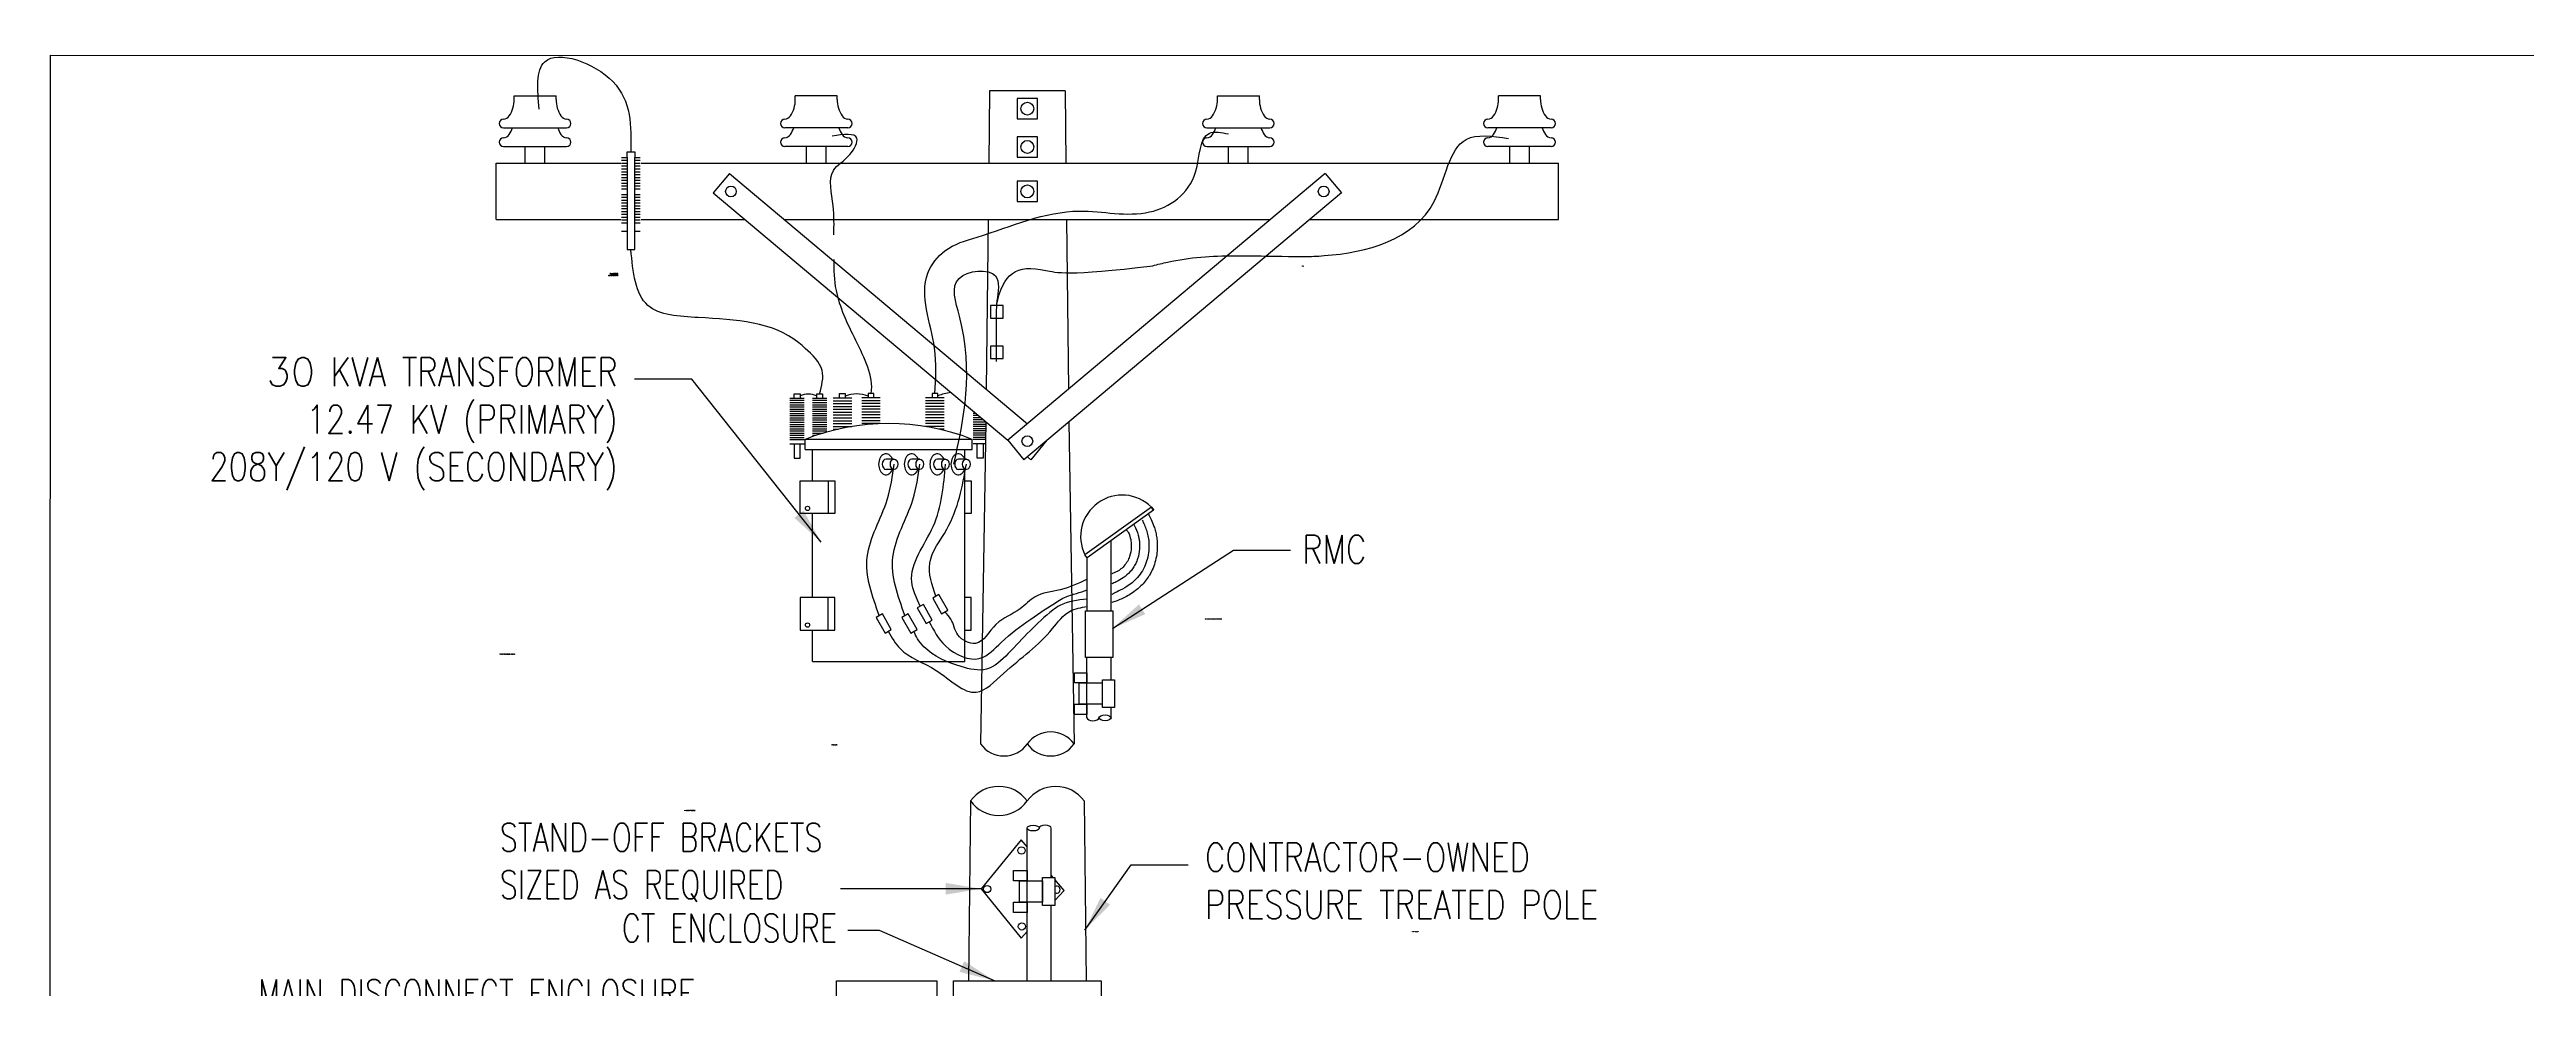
# Model space of a CAD drawing. Header units: inches. Extents: x 1413 to 2190, y 25751 to 26207.
# Drawn here: x 1412.7 to 1831.6, y 26048 to 26206.7 of the extents above; entities that cross this region are included whole.
import ezdxf

# ---------------------------------------------------------------- set-up
doc = ezdxf.new("R2010")
doc.units = ezdxf.units.IN
doc.header["$LTSCALE"] = 0.25
doc.header["$MEASUREMENT"] = 0
doc.layers.get('Defpoints').update_dxf_attribs({"color": 251})
for name, color, linetype in [('E-POLE', 54, 'Continuous'), ('E-X-POWER-IDEN', 74, 'Continuous'), ('E-X-POWER-IDEN @ 1 (1)', 74, 'Continuous'), ('E-X-POWER-IDEN @ 1 (2)', 74, 'Continuous'), ('E-X-POWER-IDEN @ 48', 74, 'Continuous'), ('E-X-POWR-PANL', 94, 'Continuous'), ('E-X-POWR-WIRE', 84, 'Continuous')]:
    doc.layers.add(name, color=color, linetype=linetype)
doc.styles.add('RomanS', font='romans.shx', dxfattribs={"width": 0.85})
doc.dimstyles.new('FH_Arrow_Leader', dxfattribs={"dimscale": 96, "dimtxt": 0.09375, "dimasz": 0.125, "dimexe": 0.0625, "dimexo": 0.0625, "dimgap": 0.09, "dimtad": 0, "dimtih": 1, "dimtoh": 1, "dimdec": 4, "dimzin": 0, "dimdsep": 46, "dimlunit": 4, "dimtxsty": 'RomanS', "dimcen": 0.09, "dimadec": 0, "dimazin": 0, "dimtfac": 1, "dimtdec": 4, "dimtofl": 0, "dimtmove": 0, "dimatfit": 3, "dimfxl": 1, "dimtolj": 1, "dimtzin": 0, "dimarcsym": 0})

# ---------------------------------------------------------------- blocks, each defined once
blk = doc.blocks.new('*U33')
at = {"layer": 'E-X-POWER-IDEN @ 1 (1)', "insert": (1488.84, 26104.57), "char_height": 0.1, "width": 78.3814, "attachment_point": 1, "style": 'RomanS'}
blk.add_mtext('{\\W0.75;STAND-OFF BRACKETS SIZED AS REQUIRED}', dxfattribs=at)
at = {"layer": 'E-X-POWER-IDEN @ 1 (2)', "insert": (1488.84, 26104.57), "char_height": 0.1, "width": 78.3814, "attachment_point": 1, "style": 'RomanS'}
blk.add_mtext('{\\W0.75;STAND-OFF BRACKETS SIZED AS REQUIRED}', dxfattribs=at)
at = {"layer": 'E-X-POWER-IDEN @ 48', "insert": (1488.84, 26075.96), "char_height": 4.8, "width": 60.8054, "attachment_point": 1, "style": 'RomanS'}
blk.add_mtext('{\\W0.75;STAND-OFF BRACKETS SIZED AS REQUIRED}', dxfattribs=at)
blk = doc.blocks.new('*U47')
at = {"layer": 'E-X-POWER-IDEN @ 1 (1)', "insert": (1643.15, 26057.69), "char_height": 0.1, "width": 100.5366, "attachment_point": 1, "style": 'RomanS'}
blk.add_mtext('{\\W0.75;METER ENCLOSURE}', dxfattribs=at)
at = {"layer": 'E-X-POWER-IDEN @ 1 (2)', "insert": (1643.15, 26057.69), "char_height": 0.1, "width": 100.5366, "attachment_point": 1, "style": 'RomanS'}
blk.add_mtext('{\\W0.75;METER ENCLOSURE}', dxfattribs=at)
at = {"layer": 'E-X-POWER-IDEN @ 48', "insert": (1643.15, 26029.09), "char_height": 4.8, "width": 4825.7549, "attachment_point": 1, "style": 'RomanS'}
blk.add_mtext('{\\W0.75;METER ENCLOSURE}', dxfattribs=at)
blk = doc.blocks.new('*U48')
at = {"layer": 'E-X-POWER-IDEN @ 1 (1)', "insert": (1521.9, 26078.17), "char_height": 0.1, "width": 78.3814, "attachment_point": 3, "style": 'RomanS'}
blk.add_mtext('{\\W0.75;MAIN DISCONNECT ENCLOSURE}', dxfattribs=at)
at = {"layer": 'E-X-POWER-IDEN @ 1 (2)', "insert": (1521.9, 26078.17), "char_height": 0.1, "width": 78.3814, "attachment_point": 3, "style": 'RomanS'}
blk.add_mtext('{\\W0.75;MAIN DISCONNECT ENCLOSURE}', dxfattribs=at)
at = {"layer": 'E-X-POWER-IDEN @ 48', "insert": (1521.9, 26049.56), "char_height": 4.8, "width": 3762.3092, "attachment_point": 3, "style": 'RomanS'}
blk.add_mtext('{\\W0.75;MAIN DISCONNECT ENCLOSURE}', dxfattribs=at)
blk = doc.blocks.new('*U49')
at = {"layer": 'E-X-POWER-IDEN @ 1 (1)', "insert": (1545.9, 26089.25), "char_height": 0.1, "width": 78.3814, "attachment_point": 3, "style": 'RomanS'}
blk.add_mtext('{\\W0.75;CT ENCLOSURE}', dxfattribs=at)
at = {"layer": 'E-X-POWER-IDEN @ 1 (2)', "insert": (1545.9, 26089.25), "char_height": 0.1, "width": 78.3814, "attachment_point": 3, "style": 'RomanS'}
blk.add_mtext('{\\W0.75;CT ENCLOSURE}', dxfattribs=at)
at = {"layer": 'E-X-POWER-IDEN @ 48', "insert": (1545.9, 26060.64), "char_height": 4.8, "width": 3762.3092, "attachment_point": 3, "style": 'RomanS'}
blk.add_mtext('{\\W0.75;CT ENCLOSURE}', dxfattribs=at)
blk = doc.blocks.new('*U50')
at = {"layer": 'E-X-POWER-IDEN @ 1 (1)', "insert": (1608.12, 26110.52), "char_height": 0.1, "width": 81.7321, "attachment_point": 1, "style": 'RomanS'}
blk.add_mtext('{\\W0.8;CONTRACTOR-OWNED PRESSURE TREATED POLE}', dxfattribs=at)
at = {"layer": 'E-X-POWER-IDEN @ 1 (2)', "insert": (1608.12, 26110.52), "char_height": 0.1, "width": 81.7321, "attachment_point": 1, "style": 'RomanS'}
blk.add_mtext('{\\W0.8;CONTRACTOR-OWNED PRESSURE TREATED POLE}', dxfattribs=at)
at = {"layer": 'E-X-POWER-IDEN @ 48', "insert": (1608.12, 26072.62), "char_height": 4.8, "width": 80.1773, "attachment_point": 1, "style": 'RomanS'}
blk.add_mtext('{\\W0.8;CONTRACTOR-OWNED PRESSURE TREATED POLE}', dxfattribs=at)
blk = doc.blocks.new('*U51')
at = {"layer": 'E-X-POWER-IDEN @ 1 (1)', "insert": (1624.57, 26170.13), "char_height": 0.1, "width": 100.5366, "attachment_point": 1, "style": 'RomanS'}
blk.add_mtext('{\\W0.8;RMC}', dxfattribs=at)
at = {"layer": 'E-X-POWER-IDEN @ 1 (2)', "insert": (1624.57, 26170.13), "char_height": 0.1, "width": 100.5366, "attachment_point": 1, "style": 'RomanS'}
blk.add_mtext('{\\W0.8;RMC}', dxfattribs=at)
at = {"layer": 'E-X-POWER-IDEN @ 48', "insert": (1624.57, 26124.66), "char_height": 4.8, "width": 4825.7549, "attachment_point": 1, "style": 'RomanS'}
blk.add_mtext('{\\W0.8;RMC}', dxfattribs=at)
blk = doc.blocks.new('*U52')
at = {"layer": 'E-X-POWER-IDEN @ 1 (1)', "insert": (1508.81, 26168.9), "char_height": 0.1, "width": 81.7321, "attachment_point": 3, "style": 'RomanS'}
blk.add_mtext('\\A1;{\\W1;30\\W0.8; KVA TRANSFORMER\\P12.47 KV (PRIMARY)\\P208Y/120 V (SECONDARY)}', dxfattribs=at)
at = {"layer": 'E-X-POWER-IDEN @ 1 (2)', "insert": (1508.81, 26168.9), "char_height": 0.1, "width": 81.7321, "attachment_point": 3, "style": 'RomanS'}
blk.add_mtext('\\A1;{\\W1;30\\W0.8; KVA TRANSFORMER\\P12.47 KV (PRIMARY)\\P208Y/120 V (SECONDARY)}', dxfattribs=at)
at = {"layer": 'E-X-POWER-IDEN @ 48', "insert": (1508.81, 26154.64), "char_height": 4.8, "width": 3923.1407, "attachment_point": 3, "style": 'RomanS'}
blk.add_mtext('\\A1;{\\W1;30\\W0.8; KVA TRANSFORMER\\P12.47 KV (PRIMARY)\\P208Y/120 V (SECONDARY)}', dxfattribs=at)

msp = doc.modelspace()

# ---------------------------------------------------------------- linework, layer by layer
at = {"layer": 'Defpoints'}
msp.add_lwpolyline([(1412.87, 26205.76), (2190.38, 26205.68), (2190.4, 25755.72), (1412.7, 25755.71)], close=True, dxfattribs=at)
at = {"layer": 'E-POLE'}
for p, q in [((1571.69, 26199.74), (1571.56, 26187.48)), ((1584.46, 26199.74), (1571.69, 26199.74)), ((1584.46, 26199.74), (1584.6, 26187.48)), ((1488.24, 26177.98), (1488.24, 26187.48)), ((1488.24, 26187.48), (1509.32, 26187.48)), ((1512.74, 26187.48), (1667.91, 26187.48)), ((1527.69, 26185.74), (1524.95, 26182.47)), ((1527.69, 26185.74), (1578.08, 26143.46)), ((1628.46, 26185.74), (1574.76, 26140.67)), ((1628.46, 26185.74), (1631.21, 26182.47)), ((1667.91, 26177.98), (1667.91, 26187.48)), ((1524.95, 26182.47), (1574.76, 26140.67)), ((1631.21, 26182.47), (1577.5, 26137.4)), ((1488.24, 26177.98), (1509.32, 26177.98)), ((1512.74, 26177.98), (1530.3, 26177.98)), ((1536.94, 26177.98), (1619.22, 26177.98)), ((1571.45, 26177.98), (1571.12, 26149.29)), ((1584.71, 26177.98), (1585.03, 26149.29)), ((1625.85, 26177.98), (1667.91, 26177.98)), ((1571.06, 26143.78), (1570.16, 26089.35)), ((1585.09, 26143.78), (1585.99, 26089.35)), ((1574.76, 26140.67), (1577.5, 26137.4)), ((1578.08, 26137.89), (1578.65, 26137.4)), ((1581.4, 26140.67), (1578.65, 26137.4)), ((1568.45, 26079.73), (1568.11, 26049.34)), ((1587.7, 26079.73), (1588.05, 26049.34))]:
    msp.add_line(p, q, dxfattribs=at)
for points in [[(1576.37, 26195), (1579.78, 26195), (1579.78, 26198.42), (1576.37, 26198.42)], [(1576.37, 26188.54), (1579.78, 26188.54), (1579.78, 26191.96), (1576.37, 26191.96)], [(1576.37, 26181.02), (1579.78, 26181.02), (1579.78, 26184.44), (1576.37, 26184.44)]]:
    msp.add_lwpolyline(points, close=True, dxfattribs=at)
for centre, radius in [((1578.08, 26196.71), 1.09), ((1578.08, 26190.25), 1.09), ((1527.95, 26182.73), 0.905), ((1578.08, 26182.73), 1.09), ((1628.2, 26182.73), 0.905), ((1578.08, 26140.52), 0.905)]:
    msp.add_circle(centre, radius, dxfattribs=at)
for centre, radius, start, end in [((1582.03, 26086.49), 4.89, 35.9188, 144.0812), ((1574.12, 26092.22), 4.89, 215.9188, 324.0812), ((1582.03, 26092.22), 4.89, 215.9188, 324.0812), ((1573.26, 26076.24), 5.94, 35.9188, 144.0812), ((1573.26, 26083.22), 5.94, 215.9188, 324.0812), ((1582.89, 26076.24), 5.94, 35.9188, 144.0812)]:
    msp.add_arc(centre, radius, start, end, dxfattribs=at)
at = {"layer": 'E-X-POWR-PANL'}
for p, q in [((1537.93, 26147.79), (1540.35, 26147.79)), ((1537.93, 26147.43), (1540.35, 26147.43)), ((1537.93, 26147.06), (1540.35, 26147.06)), ((1537.93, 26146.69), (1540.35, 26146.69)), ((1537.93, 26146.32), (1540.35, 26146.32)), ((1537.93, 26145.95), (1540.35, 26145.95)), ((1541.73, 26147.79), (1544.15, 26147.79)), ((1541.73, 26147.43), (1544.15, 26147.43)), ((1541.73, 26147.06), (1544.15, 26147.06)), ((1541.73, 26146.69), (1544.15, 26146.69)), ((1541.73, 26146.32), (1544.15, 26146.32)), ((1541.73, 26145.95), (1544.15, 26145.95)), ((1545.23, 26147.83), (1548.37, 26147.83)), ((1545.23, 26147.35), (1548.37, 26147.35)), ((1545.23, 26146.87), (1548.37, 26146.87)), ((1545.23, 26146.39), (1548.37, 26146.39)), ((1545.23, 26145.91), (1548.37, 26145.91)), ((1553.2, 26147.83), (1550.06, 26147.83)), ((1553.2, 26147.35), (1550.06, 26147.35)), ((1553.2, 26146.87), (1550.06, 26146.87)), ((1553.2, 26146.39), (1550.06, 26146.39)), ((1553.2, 26145.91), (1550.06, 26145.91)), ((1564.03, 26147.83), (1560.88, 26147.83)), ((1564.03, 26147.35), (1560.88, 26147.35)), ((1564.03, 26146.87), (1560.88, 26146.87)), ((1564.03, 26146.39), (1560.88, 26146.39)), ((1564.03, 26145.91), (1560.88, 26145.91)), ((1537.93, 26145.58), (1540.35, 26145.58)), ((1537.93, 26145.21), (1540.35, 26145.21)), ((1537.93, 26144.84), (1540.35, 26144.84)), ((1537.93, 26144.47), (1540.35, 26144.47)), ((1537.93, 26144.11), (1540.35, 26144.11)), ((1537.93, 26143.74), (1540.35, 26143.74)), ((1537.93, 26143.37), (1540.35, 26143.37)), ((1537.93, 26143), (1540.35, 26143)), ((1537.93, 26142.63), (1540.35, 26142.63)), ((1537.93, 26142.26), (1540.35, 26142.26)), ((1537.93, 26141.89), (1540.35, 26141.89)), ((1537.93, 26141.52), (1540.35, 26141.52)), ((1541.73, 26145.58), (1544.15, 26145.58)), ((1541.73, 26145.21), (1544.15, 26145.21)), ((1541.73, 26144.84), (1544.15, 26144.84)), ((1541.73, 26144.47), (1544.15, 26144.47)), ((1541.73, 26144.11), (1544.15, 26144.11)), ((1541.73, 26143.74), (1544.15, 26143.74)), ((1541.73, 26143.37), (1544.15, 26143.37)), ((1541.73, 26143), (1544.15, 26143)), ((1541.73, 26142.63), (1544.15, 26142.63)), ((1541.73, 26142.26), (1544.15, 26142.26)), ((1541.73, 26141.89), (1543.55, 26141.89)), ((1541.73, 26141.52), (1542.38, 26141.52)), ((1545.23, 26145.43), (1548.37, 26145.43)), ((1545.23, 26144.95), (1548.37, 26144.95)), ((1545.23, 26144.47), (1548.37, 26144.47)), ((1545.23, 26143.99), (1548.37, 26143.99)), ((1545.23, 26143.51), (1548.37, 26143.51)), ((1545.23, 26143.03), (1548.37, 26143.03)), ((1545.23, 26142.55), (1546.1, 26142.55)), ((1553.2, 26145.43), (1550.06, 26145.43)), ((1553.2, 26144.95), (1550.06, 26144.95)), ((1553.2, 26144.47), (1550.06, 26144.47)), ((1553.2, 26143.99), (1550.06, 26143.99)), ((1553.2, 26143.51), (1550.06, 26143.51)), ((1564.03, 26145.43), (1560.88, 26145.43)), ((1564.03, 26144.95), (1560.88, 26144.95)), ((1564.03, 26144.47), (1560.88, 26144.47)), ((1564.03, 26143.99), (1560.88, 26143.99)), ((1564.03, 26143.51), (1560.88, 26143.51)), ((1564.03, 26143.03), (1560.88, 26143.03)), ((1564.03, 26142.55), (1563.16, 26142.55)), ((1569.35, 26145.21), (1568.9, 26145.21)), ((1569.79, 26144.84), (1568.9, 26144.84)), ((1570.23, 26144.47), (1568.9, 26144.47)), ((1570.67, 26144.11), (1568.9, 26144.11)), ((1571.11, 26143.74), (1568.9, 26143.74)), ((1571.05, 26143.37), (1568.9, 26143.37)), ((1571.05, 26143), (1568.9, 26143)), ((1571.05, 26142.63), (1568.9, 26142.63)), ((1571.04, 26142.26), (1568.9, 26142.26)), ((1571.04, 26141.89), (1568.9, 26141.89)), ((1571.04, 26141.52), (1568.9, 26141.52)), ((1537.93, 26141.15), (1540.35, 26141.15)), ((1537.93, 26140.79), (1540.35, 26140.79)), ((1537.93, 26140.05), (1540.35, 26140.05)), ((1540.48, 26140.84), (1568.77, 26140.84)), ((1540.48, 26139.12), (1540.48, 26140.84)), ((1540.48, 26139.12), (1568.77, 26139.12)), ((1541.76, 26133.84), (1541.76, 26139.12)), ((1555.54, 26137.51), (1554.18, 26137.51)), ((1559.88, 26137.51), (1558.52, 26137.51)), ((1564.22, 26137.51), (1562.86, 26137.51)), ((1567.77, 26137.51), (1566.42, 26137.51)), ((1567.49, 26137.56), (1567.49, 26139.12)), ((1568.77, 26139.12), (1568.77, 26140.84)), ((1571.03, 26141.15), (1568.9, 26141.15)), ((1571.03, 26140.79), (1568.9, 26140.79)), ((1571.02, 26140.05), (1568.9, 26140.05)), ((1539.64, 26133.84), (1545.52, 26133.84)), ((1539.64, 26128.33), (1539.64, 26133.84)), ((1544.42, 26133.84), (1544.42, 26128.33)), ((1545.52, 26133.84), (1545.52, 26128.33)), ((1555.54, 26135.74), (1554.18, 26135.74)), ((1559.88, 26135.74), (1558.52, 26135.74)), ((1564.22, 26135.74), (1562.86, 26135.74)), ((1567.77, 26135.74), (1566.42, 26135.74)), ((1567.49, 26103.31), (1567.49, 26135.69)), ((1567.49, 26133.84), (1568.58, 26133.84)), ((1568.58, 26133.84), (1568.58, 26128.33)), ((1545.52, 26128.33), (1539.64, 26128.33)), ((1541.76, 26114.11), (1541.76, 26128.33)), ((1568.58, 26128.33), (1567.49, 26128.33)), ((1545.52, 26114.11), (1539.64, 26114.11)), ((1539.64, 26114.11), (1539.64, 26108.59)), ((1544.42, 26108.59), (1544.42, 26114.11)), ((1545.52, 26108.59), (1545.52, 26114.11)), ((1568.58, 26114.11), (1567.49, 26114.11)), ((1568.58, 26108.59), (1568.58, 26114.11)), ((1539.64, 26108.59), (1545.52, 26108.59)), ((1541.76, 26103.31), (1541.76, 26108.59)), ((1567.49, 26108.59), (1568.58, 26108.59)), ((1541.76, 26103.31), (1567.49, 26103.31))]:
    msp.add_line(p, q, dxfattribs=at)
for points in [[(1538.65, 26147.79), (1538.65, 26148.52), (1539.63, 26148.52), (1539.63, 26147.79)], [(1542.45, 26147.79), (1542.45, 26148.52), (1543.43, 26148.52), (1543.43, 26147.79)], [(1546.3, 26147.83), (1546.3, 26148.56), (1547.29, 26148.56), (1547.29, 26147.83)], [(1552.12, 26147.83), (1552.12, 26148.56), (1551.14, 26148.56), (1551.14, 26147.83)], [(1562.95, 26147.83), (1562.95, 26148.56), (1561.96, 26148.56), (1561.96, 26147.83)], [(1538.65, 26140.05), (1538.65, 26137.67), (1539.63, 26137.67), (1539.63, 26140.05)], [(1570.61, 26140.05), (1570.61, 26137.67), (1569.62, 26137.67), (1569.62, 26140.05)]]:
    msp.add_lwpolyline(points, dxfattribs=at)
for points in [[(1545.8, 26049.34), (1562.75, 26049.34), (1562.75, 26019.84), (1545.8, 26019.84)], [(1565.61, 26049.34), (1590.55, 26049.34), (1590.55, 26019.84), (1565.61, 26019.84)]]:
    msp.add_lwpolyline(points, close=True, dxfattribs=at)
for centre in [(1540.9, 26129.17), (1540.9, 26109.44)]:
    msp.add_circle(centre, 0.362, dxfattribs=at)
for centre, radius, start, end in [((1541.04, 26145.23), 3.25, 64.3977, 115.6023), ((1549.21, 26142.9), 5.6, 69.9017, 110.0983), ((1566.24, 26139.73), 9.08, 96.9687, 111.2553), ((1554.63, 26104.49), 39, 68.7323, 111.2677)]:
    msp.add_arc(centre, radius, start, end, dxfattribs=at)
for centre, major_axis, start_param, end_param in [((1554.18, 26136.62), (0, 1.77), -1.047198, 4.18879), ((1554.18, 26136.62), (0, -0.887), 3.141593, 6.283185), ((1558.52, 26136.62), (0, 1.77), -1.047198, 4.18879), ((1558.52, 26136.62), (0, -0.887), 3.141593, 6.283185), ((1562.86, 26136.62), (0, 1.77), -1.047198, 4.18879), ((1562.86, 26136.62), (0, -0.887), 3.141593, 6.283185), ((1566.42, 26136.62), (0, 1.77), -1.047198, 4.18879), ((1566.42, 26136.62), (0, -0.887), 3.141593, 6.283185)]:
    msp.add_ellipse(centre, major_axis=major_axis, ratio=0.708817, start_param=start_param, end_param=end_param, dxfattribs=at)
for centre in [(1555.54, 26136.62), (1559.88, 26136.62), (1564.22, 26136.62), (1567.77, 26136.62)]:
    msp.add_ellipse(centre, major_axis=(0, -0.887), ratio=0.708817, dxfattribs=at)
at = {"layer": 'E-X-POWR-WIRE'}
for p, q in [((1491.29, 26198.89), (1498.37, 26198.89)), ((1491.29, 26198.27), (1491.29, 26198.89)), ((1498.37, 26198.27), (1498.37, 26198.89)), ((1545.92, 26198.89), (1538.84, 26198.89)), ((1538.84, 26198.27), (1538.84, 26198.89)), ((1545.92, 26198.27), (1545.92, 26198.89)), ((1610.23, 26198.89), (1617.32, 26198.89)), ((1610.23, 26198.27), (1610.23, 26198.89)), ((1617.32, 26198.27), (1617.32, 26198.89)), ((1664.87, 26198.89), (1657.78, 26198.89)), ((1657.78, 26198.27), (1657.78, 26198.89)), ((1664.87, 26198.27), (1664.87, 26198.89)), ((1489.5, 26193.48), (1500.16, 26193.48)), ((1547.71, 26193.48), (1537.05, 26193.48)), ((1608.44, 26193.48), (1619.11, 26193.48)), ((1666.66, 26193.48), (1655.99, 26193.48)), ((1489.5, 26190.33), (1500.16, 26190.33)), ((1493.16, 26187.48), (1493.16, 26190.33)), ((1496.5, 26187.48), (1496.5, 26190.33)), ((1509.46, 26188.47), (1510.39, 26188.47)), ((1509.46, 26187.99), (1510.39, 26187.99)), ((1509.46, 26187.51), (1510.39, 26187.51)), ((1511.67, 26188.47), (1512.6, 26188.47)), ((1511.67, 26187.99), (1512.6, 26187.99)), ((1511.67, 26187.51), (1512.6, 26187.51)), ((1547.71, 26190.33), (1537.05, 26190.33)), ((1540.71, 26187.48), (1540.71, 26190.33)), ((1544.05, 26187.48), (1544.05, 26190.33)), ((1608.44, 26190.33), (1619.11, 26190.33)), ((1612.1, 26187.48), (1612.1, 26190.33)), ((1615.44, 26187.48), (1615.44, 26190.33)), ((1666.66, 26190.33), (1655.99, 26190.33)), ((1659.66, 26187.48), (1659.66, 26190.33)), ((1662.99, 26187.48), (1662.99, 26190.33)), ((1509.46, 26187.03), (1510.39, 26187.03)), ((1509.46, 26186.55), (1510.39, 26186.55)), ((1509.46, 26186.07), (1510.39, 26186.07)), ((1509.46, 26185.59), (1510.39, 26185.59)), ((1509.46, 26185.11), (1510.39, 26185.11)), ((1509.46, 26184.63), (1510.39, 26184.63)), ((1509.46, 26184.15), (1510.39, 26184.15)), ((1509.46, 26183.67), (1510.39, 26183.67)), ((1511.67, 26187.03), (1512.6, 26187.03)), ((1511.67, 26186.55), (1512.6, 26186.55)), ((1511.67, 26186.07), (1512.6, 26186.07)), ((1511.67, 26185.59), (1512.6, 26185.59)), ((1511.67, 26185.11), (1512.6, 26185.11)), ((1511.67, 26184.63), (1512.6, 26184.63)), ((1511.67, 26184.15), (1512.6, 26184.15)), ((1511.67, 26183.67), (1512.6, 26183.67)), ((1509.46, 26183.19), (1510.39, 26183.19)), ((1509.46, 26182.23), (1510.39, 26182.23)), ((1509.46, 26181.75), (1510.39, 26181.75)), ((1509.46, 26181.27), (1510.39, 26181.27)), ((1509.46, 26180.8), (1510.39, 26180.8)), ((1509.46, 26180.32), (1510.39, 26180.32)), ((1509.46, 26179.84), (1510.39, 26179.84)), ((1509.46, 26179.36), (1510.39, 26179.36)), ((1511.67, 26183.19), (1512.6, 26183.19)), ((1511.67, 26182.23), (1512.6, 26182.23)), ((1511.67, 26181.75), (1512.6, 26181.75)), ((1511.67, 26181.27), (1512.6, 26181.27)), ((1511.67, 26180.8), (1512.6, 26180.8)), ((1511.67, 26180.32), (1512.6, 26180.32)), ((1511.67, 26179.84), (1512.6, 26179.84)), ((1511.67, 26179.36), (1512.6, 26179.36)), ((1509.46, 26178.88), (1510.39, 26178.88)), ((1509.46, 26178.4), (1510.39, 26178.4)), ((1509.46, 26177.92), (1510.39, 26177.92)), ((1509.46, 26177.44), (1510.39, 26177.44)), ((1509.46, 26176), (1510.39, 26176)), ((1511.67, 26178.88), (1512.6, 26178.88)), ((1511.67, 26178.4), (1512.6, 26178.4)), ((1511.67, 26177.92), (1512.6, 26177.92)), ((1511.67, 26177.44), (1512.6, 26177.44)), ((1511.67, 26176), (1512.6, 26176)), ((1599.07, 26129.39), (1587.81, 26121.32)), ((1599.44, 26128.86), (1588.18, 26120.8)), ((1599.44, 26128.86), (1599.07, 26129.39)), ((1599.54, 26128.86), (1599.16, 26129.39)), ((1588.18, 26120.8), (1587.81, 26121.32)), ((1588.18, 26111.84), (1588.18, 26120.8)), ((1592.26, 26111.84), (1592.26, 26123.72)), ((1588.16, 26093.77), (1588.16, 26103.99)), ((1592.24, 26100.22), (1592.24, 26103.99)), ((1592.24, 26093.77), (1592.24, 26095.51)), ((1578.05, 26049.34), (1578.05, 26075.14)), ((1582.13, 26066.79), (1582.13, 26075.14)), ((1577.04, 26073.14), (1570.26, 26064.88)), ((1578.08, 26071.92), (1577.04, 26073.14)), ((1582.44, 26066.79), (1582.13, 26067.16)), ((1584.3, 26064.61), (1582.74, 26066.43)), ((1570.26, 26064.88), (1577.03, 26056.54)), ((1582.13, 26049.34), (1582.13, 26062.08)), ((1582.74, 26062.88), (1584.3, 26064.61)), ((1577.03, 26056.54), (1578.08, 26057.7))]:
    msp.add_line(p, q, dxfattribs=at)
for points in [[(1510.39, 26188.47), (1510.39, 26189.42), (1511.67, 26189.42), (1511.67, 26188.47)], [(1510.39, 26188.47), (1510.39, 26172.91), (1511.67, 26172.91), (1511.67, 26188.47)]]:
    msp.add_lwpolyline(points, dxfattribs=at)
for points in [[(1571.87, 26161.3), (1574.01, 26161.3), (1574.01, 26163.44), (1571.87, 26163.44)], [(1571.87, 26154.47), (1574.01, 26154.47), (1574.01, 26156.6), (1571.87, 26156.6)], [(1560.5, 26112.95), (1559.44, 26112.35), (1560.95, 26109.7), (1562.01, 26110.3)], [(1563.13, 26114.62), (1562.07, 26114.02), (1563.57, 26111.37), (1564.63, 26111.97)], [(1553.57, 26111.35), (1552.51, 26110.74), (1554.01, 26108.09), (1555.07, 26108.7)], [(1557.91, 26111.35), (1556.85, 26110.74), (1558.35, 26108.09), (1559.42, 26108.7)], [(1587.9, 26111.84), (1592.52, 26111.84), (1592.52, 26103.99), (1587.9, 26103.99)], [(1586.04, 26101.4), (1588.15, 26101.4), (1588.15, 26099.67), (1586.04, 26099.67)], [(1586.86, 26099.67), (1590.75, 26099.67), (1590.75, 26096.06), (1586.86, 26096.06)], [(1590.77, 26100.22), (1592.85, 26100.22), (1592.85, 26095.51), (1590.77, 26095.51)], [(1586.04, 26096.06), (1588.15, 26096.06), (1588.15, 26094.33), (1586.04, 26094.33)], [(1575.74, 26067.97), (1578.05, 26067.97), (1578.05, 26066.24), (1575.74, 26066.24)], [(1576.75, 26066.24), (1580.65, 26066.24), (1580.65, 26062.63), (1576.75, 26062.63)], [(1580.66, 26066.79), (1582.74, 26066.79), (1582.74, 26062.08), (1580.66, 26062.08)], [(1575.74, 26062.63), (1578.05, 26062.63), (1578.05, 26060.9), (1575.74, 26060.9)]]:
    msp.add_lwpolyline(points, close=True, dxfattribs=at)
for centre in [(1577.09, 26071.36), (1571.29, 26064.84), (1577.16, 26058.52)]:
    msp.add_circle(centre, 0.612, dxfattribs=at)
for centre, radius, start, end in [((1486.25, 26198.27), 5.03, 326.5905, 0), ((1503.4, 26198.27), 5.03, 180, 213.4095), ((1533.81, 26198.27), 5.03, 326.5905, 0), ((1550.96, 26198.27), 5.03, 180, 213.4095), ((1605.2, 26198.27), 5.03, 326.5905, 0), ((1622.35, 26198.27), 5.03, 180, 213.4095), ((1652.75, 26198.27), 5.03, 326.5905, 0), ((1669.9, 26198.27), 5.03, 180, 213.4095), ((1489.5, 26194.21), 0.73, 90, 270), ((1489.5, 26191.06), 0.73, 90, 270), ((1489.38, 26196.23), 1.3, 275.1201, 325.7608), ((1489.38, 26193.09), 1.3, 275.1201, 325.7608), ((1486.25, 26195.13), 5.03, 326.5905, 340.8613), ((1503.4, 26195.13), 5.03, 199.1387, 213.4095), ((1500.28, 26196.23), 1.3, 214.2392, 264.8799), ((1500.28, 26193.09), 1.3, 214.2392, 264.8799), ((1500.16, 26194.21), 0.73, 270, 90), ((1500.16, 26191.06), 0.73, 270, 90), ((1537.05, 26194.21), 0.73, 90, 270), ((1537.05, 26191.06), 0.73, 90, 270), ((1536.93, 26196.23), 1.3, 275.1201, 325.7608), ((1536.93, 26193.09), 1.3, 275.1201, 325.7608), ((1533.81, 26195.13), 5.03, 326.5905, 340.8613), ((1550.96, 26195.13), 5.03, 199.1387, 213.4095), ((1547.83, 26196.23), 1.3, 214.2392, 264.8799), ((1547.83, 26193.09), 1.3, 214.2392, 264.8799), ((1547.71, 26194.21), 0.73, 270, 90), ((1547.71, 26191.06), 0.73, 270, 90), ((1608.44, 26194.21), 0.73, 90, 270), ((1608.44, 26191.06), 0.73, 90, 270), ((1608.32, 26196.23), 1.3, 275.1201, 325.7608), ((1608.32, 26193.09), 1.3, 275.1201, 325.7608), ((1605.2, 26195.13), 5.03, 326.5905, 340.8613), ((1622.35, 26195.13), 5.03, 199.1387, 213.4095), ((1619.22, 26196.23), 1.3, 214.2392, 264.8799), ((1619.22, 26193.09), 1.3, 214.2392, 264.8799), ((1619.11, 26194.21), 0.73, 270, 90), ((1619.11, 26191.06), 0.73, 270, 90), ((1655.99, 26194.21), 0.73, 90, 270), ((1655.99, 26191.06), 0.73, 90, 270), ((1655.87, 26196.23), 1.3, 275.1201, 325.7608), ((1655.87, 26193.09), 1.3, 275.1201, 325.7608), ((1652.75, 26195.13), 5.03, 326.5905, 340.8613), ((1669.9, 26195.13), 5.03, 199.1387, 213.4095), ((1666.77, 26196.23), 1.3, 214.2392, 264.8799), ((1666.77, 26193.09), 1.3, 214.2392, 264.8799), ((1666.66, 26194.21), 0.73, 270, 90), ((1666.66, 26191.06), 0.73, 270, 90), ((1594.12, 26124.4), 7.02, 45.1684, 206.0368), ((1583.02, 26064.74), 0.612, 243.5815, 116.4185)]:
    msp.add_arc(centre, radius, start, end, dxfattribs=at)
for centre, major_axis in [((1589.18, 26093.77), (1.02, 0)), ((1581.11, 26075.14), (-1.02, 0))]:
    msp.add_ellipse(centre, major_axis=major_axis, ratio=0.47309, start_param=3.141593, end_param=6.283185, dxfattribs=at)
for centre in [(1591.22, 26093.77), (1579.07, 26075.14)]:
    msp.add_ellipse(centre, major_axis=(1.02, 0), ratio=0.47309, dxfattribs=at)
for points in [[(1495.52, 26196.61), (1496.45, 26204.65), (1507.97, 26201.3), (1511.03, 26189.42)], [(1545.36, 26175.39), (1545.22, 26180.31), (1545.29, 26186.27), (1548.06, 26188.98), (1549.24, 26191.75), (1545.08, 26192.09)], [(1562.46, 26148.56), (1562.37, 26156.28), (1561.27, 26168.92), (1564.11, 26172.68), (1569.61, 26175.02), (1586.9, 26179.41), (1598.77, 26179.26), (1606.53, 26186), (1608.88, 26192.59), (1612.1, 26192.45)], [(1542.94, 26148.52), (1543.37, 26152.47), (1540.52, 26156.21), (1539.43, 26157.15), (1522.43, 26161.41), (1513.92, 26163.45), (1511.03, 26172.91)], [(1565.65, 26136.62), (1566.6, 26161.67), (1566.53, 26168.04), (1572.7, 26168.44), (1572.94, 26164.23), (1572.82, 26160.29), (1572.82, 26153.97)], [(1553.04, 26111.04), (1551, 26120.94), (1554.38, 26130.64), (1555.54, 26136.62)], [(1557.38, 26111.04), (1555.34, 26120.94), (1558.72, 26130.64), (1559.88, 26136.62)], [(1559.97, 26112.65), (1558.52, 26116.76), (1562.14, 26126.11), (1564.22, 26136.62)], [(1562.6, 26114.32), (1561.58, 26119.9), (1564.47, 26125.67), (1567.77, 26136.62)], [(1588.18, 26117.18), (1583.64, 26115.39), (1579.39, 26114.23), (1576.88, 26112.2), (1572.77, 26109.57), (1569.31, 26106.34), (1566.35, 26107.78), (1565.16, 26110.45), (1564.1, 26111.67)], [(1554.54, 26108.4), (1556.57, 26105.46), (1562.67, 26101.77), (1569.45, 26098.11), (1574.07, 26101.27), (1582.35, 26108.84), (1585.31, 26111.81), (1588.18, 26112.57)], [(1588.18, 26113.82), (1583.57, 26112.75), (1582.39, 26111.95), (1574.84, 26104.63), (1571.15, 26101.97), (1566.9, 26102.44), (1560.59, 26105.78), (1559.52, 26107.13), (1558.88, 26108.4)], [(1561.48, 26110), (1564.25, 26105.92), (1570.1, 26103.83), (1573.67, 26106.53), (1578.66, 26110.47), (1583.25, 26113.48), (1584.38, 26114.12), (1586.41, 26114.8), (1588.18, 26115.4)]]:
    msp.add_spline(points, degree=3, dxfattribs=at)
for points, knots in [([(1624.84, 26171.72), (1625.97, 26171.74), (1634.21, 26172.09), (1647.97, 26175.64), (1649.66, 26193.12), (1656.77, 26192.08), (1659.45, 26191.69)], [66.916263, 66.916263, 66.916263, 66.916263, 71.092569, 97.030192, 111.780543, 120.725672, 120.725672, 120.725672, 120.725672]), ([(1545.38, 26171.24), (1545.31, 26169.47), (1545.45, 26164.98), (1548.98, 26157.58), (1552.04, 26151.59), (1551.63, 26148.56)], [73.300192, 73.300192, 73.300192, 73.300192, 80.214918, 91.15447, 102.436047, 102.436047, 102.436047, 102.436047]), ([(1599.28, 26170.17), (1600.12, 26170.39), (1604.64, 26171.56), (1611.51, 26172), (1617.32, 26171.81), (1624.84, 26171.72)], [34.713695, 34.713695, 34.713695, 34.713695, 37.948146, 52.082723, 60.175228, 60.175228, 60.175228, 60.175228]), ([(1572.87, 26163.44), (1573.95, 26168.91), (1576.87, 26170.99), (1584.87, 26168.38), (1599.28, 26170.17)], [0, 0, 0, 0, 13.506672, 17.967725, 17.967725, 17.967725, 17.967725]), ([(1598.55, 26128.15), (1598.7, 26127.89), (1598.86, 26127.61), (1599.18, 26126.94), (1599.35, 26126.55), (1599.59, 26125.86), (1599.68, 26125.59), (1599.82, 26125.01), (1599.89, 26124.71), (1599.98, 26124.12), (1600.02, 26123.83), (1600.06, 26123.24), (1600.07, 26122.94), (1600.06, 26122.21), (1600.02, 26121.78), (1599.89, 26120.91), (1599.8, 26120.46), (1599.55, 26119.61), (1599.4, 26119.19), (1599.1, 26118.53), (1598.97, 26118.28), (1598.73, 26117.86), (1598.63, 26117.7), (1598.3, 26117.21), (1598.07, 26116.91), (1597.6, 26116.36), (1597.36, 26116.11), (1596.87, 26115.66), (1596.62, 26115.45), (1596.03, 26115), (1595.69, 26114.77), (1595.03, 26114.37), (1594.71, 26114.2), (1594.09, 26113.9), (1593.78, 26113.77), (1593.22, 26113.54), (1592.95, 26113.44), (1592.58, 26113.31), (1592.47, 26113.27), (1592.36, 26113.24)], [1.693286, 1.693286, 1.693286, 1.693286, 2.394005, 2.394005, 3.159108, 3.159108, 3.631359, 3.631359, 4.103611, 4.103611, 4.575862, 4.575862, 5.048114, 5.048114, 5.730588, 5.730588, 6.413062, 6.413062, 7.03938, 7.03938, 7.414365, 7.414365, 7.6746, 7.6746, 8.19507, 8.19507, 8.71554, 8.71554, 9.236011, 9.236011, 9.972714, 9.972714, 10.709418, 10.709418, 11.446122, 11.446122, 12.160383, 12.160383, 12.452484, 12.452484, 12.452484, 12.452484]), ([(1597.49, 26127.16), (1597.62, 26126.93), (1597.75, 26126.67), (1598, 26126.12), (1598.12, 26125.82), (1598.32, 26125.18), (1598.41, 26124.85), (1598.55, 26124.17), (1598.6, 26123.83), (1598.66, 26123.01), (1598.66, 26122.52), (1598.58, 26121.54), (1598.49, 26121.05), (1598.24, 26120.12), (1598.08, 26119.69), (1597.68, 26118.84), (1597.42, 26118.4), (1596.86, 26117.65), (1596.56, 26117.31), (1595.95, 26116.72), (1595.64, 26116.47), (1594.8, 26115.86), (1594.28, 26115.57), (1593.5, 26115.18), (1593.22, 26115.06), (1592.36, 26114.64)], [1.960153, 1.960153, 1.960153, 1.960153, 2.616673, 2.616673, 3.273193, 3.273193, 3.907241, 3.907241, 4.541289, 4.541289, 5.436882, 5.436882, 6.332474, 6.332474, 7.098316, 7.098316, 7.864157, 7.864157, 8.629998, 8.629998, 9.395839, 9.395839, 10.69858, 10.69858, 11.465251, 11.465251, 11.465251, 11.465251]), ([(1596.11, 26126.4), (1596.14, 26126.34), (1596.17, 26126.28), (1596.45, 26125.76), (1596.67, 26125.24), (1596.89, 26124.45), (1596.93, 26124.26), (1597, 26123.87), (1597.03, 26123.68), (1597.08, 26123.1), (1597.09, 26122.71), (1597.02, 26121.76), (1596.92, 26121.21), (1596.65, 26120.38), (1596.54, 26120.12), (1596.29, 26119.61), (1596.15, 26119.36), (1595.83, 26118.89), (1595.66, 26118.68), (1595.11, 26118.07), (1594.71, 26117.74), (1593.92, 26117.17), (1593.52, 26116.95), (1592.86, 26116.62), (1592.61, 26116.51), (1592.36, 26116.41)], [1.960153, 1.960153, 1.960153, 1.960153, 2.154396, 2.154396, 3.565797, 3.565797, 4.006717, 4.006717, 4.447637, 4.447637, 5.329476, 5.329476, 6.567457, 6.567457, 7.159248, 7.159248, 7.725628, 7.725628, 8.292009, 8.292009, 9.481449, 9.481449, 10.670889, 10.670889, 11.465251, 11.465251, 11.465251, 11.465251]), ([(1594.85, 26125.5), (1595.17, 26125.12), (1595.26, 26124.91), (1595.46, 26124.36), (1595.55, 26124.01), (1595.66, 26123.29), (1595.68, 26122.93), (1595.64, 26122.06), (1595.55, 26121.54), (1595.29, 26120.76), (1595.16, 26120.48), (1594.84, 26119.92), (1594.64, 26119.66), (1594.21, 26119.18), (1593.98, 26118.97), (1593.56, 26118.65), (1593.38, 26118.52), (1592.36, 26118.09)], [2.437546, 2.437546, 2.437546, 2.437546, 3.145123, 3.145123, 4.163162, 4.163162, 5.181201, 5.181201, 6.612656, 6.612656, 7.420227, 7.420227, 8.304579, 8.304579, 9.18893, 9.18893, 9.855331, 9.855331, 9.855331, 9.855331])]:
    msp.add_open_spline(points, degree=3, knots=knots, dxfattribs=at)

# ---------------------------------------------------------------- block references
at = {"layer": 'E-X-POWER-IDEN'}
for name in ['*U52', '*U51', '*U50', '*U33', '*U49', '*U48', '*U47']:
    msp.add_blockref(name, (0, 0), dxfattribs=at)

# ---------------------------------------------------------------- leaders
at = {"layer": 'E-X-POWER-IDEN @ 48'}
for points in [[(1543.19, 26123.48), (1521.31, 26150.98), (1511.66, 26150.98)], [(1592.46, 26108.86), (1612.93, 26122.1), (1622.57, 26122.1)], [(1587.8, 26057.87), (1595.62, 26068.95), (1605.26, 26068.95)], [(1570.26, 26064.88), (1546.47, 26064.88)], [(1572.51, 26049.34), (1553.09, 26057.83), (1547.7, 26057.83)]]:
    msp.add_leader(points, dimstyle='FH_Arrow_Leader', override={"dimscale": 48, "dimtxt": 0.1875, "dimasz": 0.125, "dimgap": 0.09, "dimtad": 0, "dimfxl": 0.1875}, dxfattribs=at)

doc.saveas('drawing.dxf')
